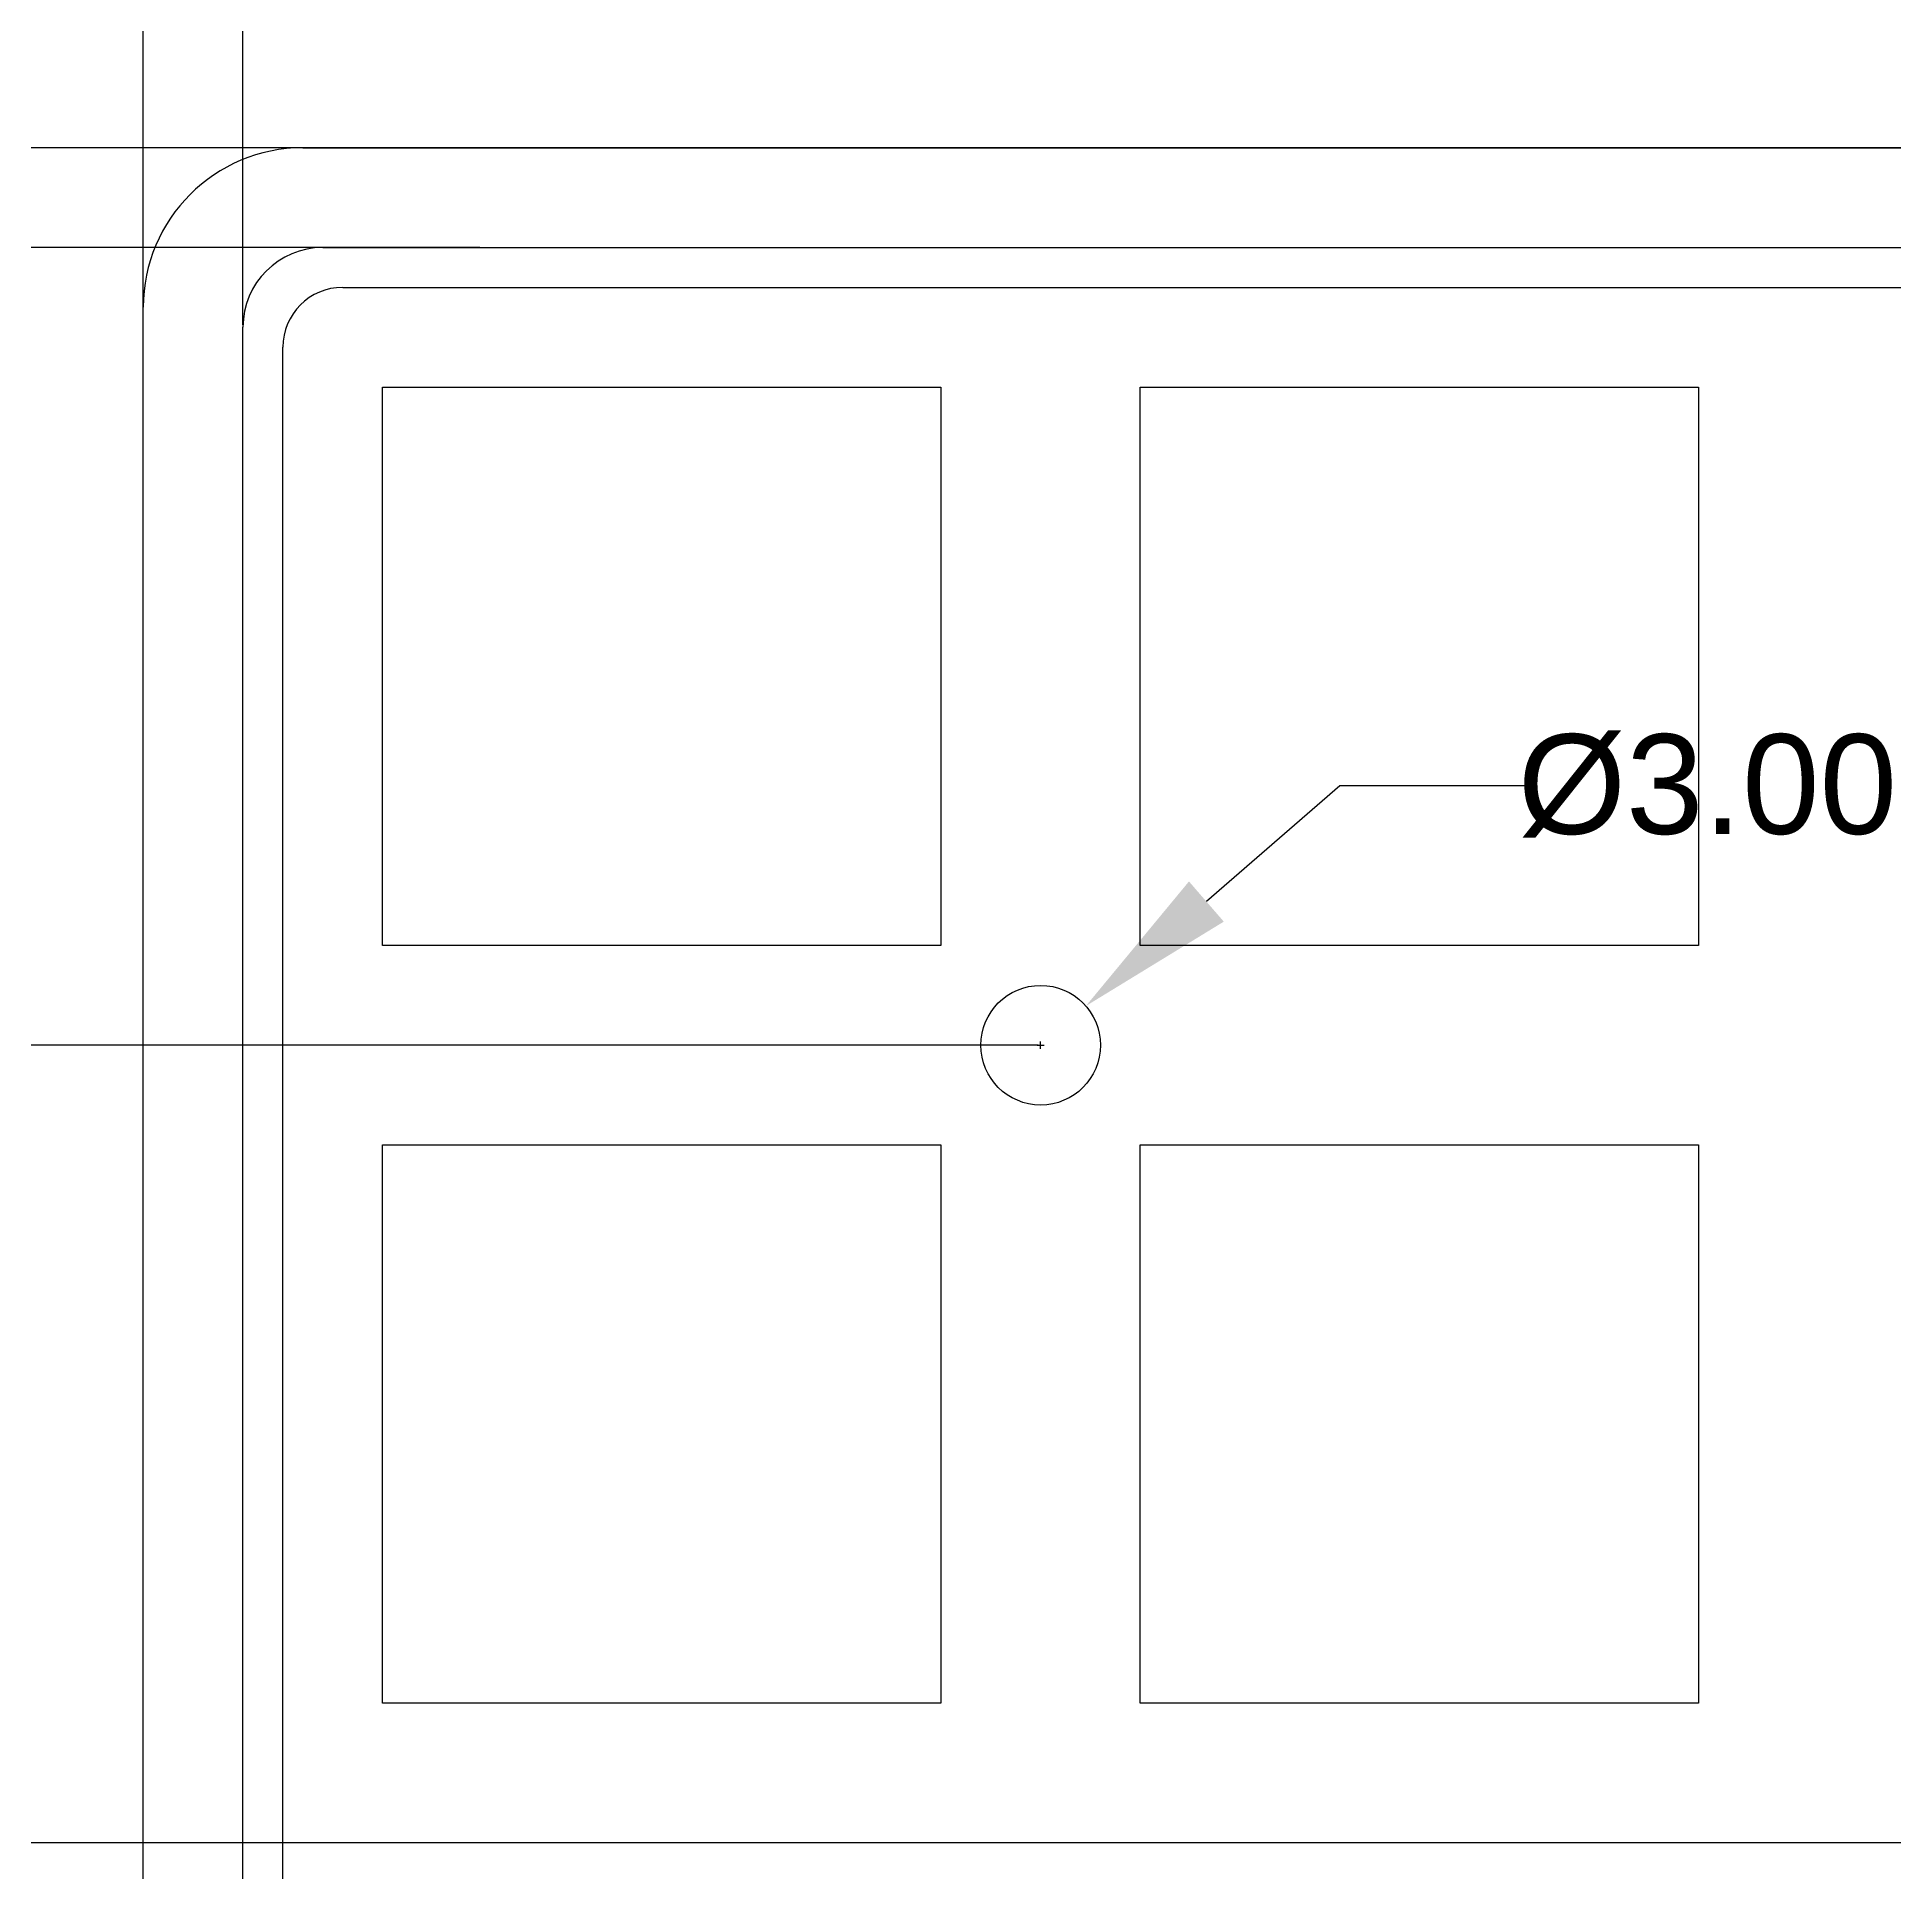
# Model space of a CAD drawing. Header units: inches. Extents: x -112 to 396, y -171 to 147.
# Drawn here: x -6.16 to 40.42, y 55.25 to 101.27 of the extents above; entities that cross this region are included whole.
import ezdxf

# ---------------------------------------------------------------- set-up
doc = ezdxf.new("R2010")
doc.units = ezdxf.units.IN
doc.header["$MEASUREMENT"] = 0
doc.layers.get('0').update_dxf_attribs({"color": 2})
doc.layers.add('case', color=7, linetype='Continuous')
doc.layers.add('quote', color=8, linetype='Continuous')
doc.styles.get("Standard").update_dxf_attribs({"font": 'arial.ttf', "height": 2.5})
doc.dimstyles.get("Standard").update_dxf_attribs({"dimtxt": 0.18, "dimasz": 4, "dimexe": 0.18, "dimexo": 0.0625, "dimgap": 0.09, "dimtad": 0, "dimtih": 1, "dimtoh": 1, "dimzin": 0, "dimdsep": 46, "dimtxsty": 'Standard', "dimcen": 0.09, "dimadec": 0, "dimazin": 0, "dimtfac": 1, "dimtofl": 0, "dimtmove": 0, "dimatfit": 3, "dimfxl": 1, "dimtolj": 1, "dimtzin": 0, "dimarcsym": 0})

# ---------------------------------------------------------------- blocks, each defined once
blk = doc.blocks.new('*D9')
at = {"layer": 'Defpoints', "color": 0}
for p in [(288.5, 145.656), (288.5, 94.5), (-3.5, 90.5)]:
    blk.add_point(p, dxfattribs=at)
at = {"layer": 'quote', "color": 0, "lineweight": -2}
for p, q in [((-3.5, 90.562), (-3.5, 145.836)), ((288.5, 94.562), (288.5, 145.836)), ((0.5, 145.656), (137.207, 145.656)), ((284.5, 145.656), (147.793, 145.656))]:
    blk.add_line(p, q, dxfattribs=at)
at = {"layer": 'quote', "color": 0}
for points in [[(0.5, 146.322), (0.5, 144.989), (-3.5, 145.656)], [(284.5, 144.989), (284.5, 146.322), (288.5, 145.656)]]:
    blk.add_solid(points, dxfattribs=at)
at = {"layer": 'quote', "color": 0, "insert": (142.5, 145.656), "char_height": 2.5, "attachment_point": 5}
blk.add_mtext('\\A1;292.00', dxfattribs=at)
blk = doc.blocks.new('*D10')
at = {"layer": 'Defpoints', "color": 0}
for p in [(286, 129.92), (-1, 94), (286, 94)]:
    blk.add_point(p, dxfattribs=at)
at = {"layer": 'quote', "color": 0, "lineweight": -2}
for p, q in [((-1, 94.062), (-1, 130.1)), ((286, 94.062), (286, 130.1)), ((3, 129.92), (137.205, 129.92)), ((282, 129.92), (147.795, 129.92))]:
    blk.add_line(p, q, dxfattribs=at)
at = {"layer": 'quote', "color": 0}
for points in [[(3, 130.587), (3, 129.253), (-1, 129.92)], [(282, 129.253), (282, 130.587), (286, 129.92)]]:
    blk.add_solid(points, dxfattribs=at)
at = {"layer": 'quote', "color": 0, "insert": (142.5, 129.92), "char_height": 2.5, "attachment_point": 5}
blk.add_mtext('\\A1;287.00', dxfattribs=at)
blk = doc.blocks.new('*D16')
at = {"layer": 'Defpoints', "color": 0}
for p in [(0.5, 98.5), (-49.5, -3.5), (4.5, -3.5)]:
    blk.add_point(p, dxfattribs=at)
at = {"layer": 'quote', "color": 0, "lineweight": -2}
for p, q in [((0.438, 98.5), (-49.68, 98.5)), ((-49.5, 94.5), (-49.5, 48.866)), ((-49.5, 0.5), (-49.5, 46.134)), ((4.438, -3.5), (-49.68, -3.5))]:
    blk.add_line(p, q, dxfattribs=at)
at = {"layer": 'quote', "color": 0}
for points in [[(-48.833, 94.5), (-50.167, 94.5), (-49.5, 98.5)], [(-50.167, 0.5), (-48.833, 0.5), (-49.5, -3.5)]]:
    blk.add_solid(points, dxfattribs=at)
at = {"layer": 'quote', "color": 0, "insert": (-49.5, 47.5), "char_height": 2.5, "attachment_point": 5}
blk.add_mtext('\\A1;102.00', dxfattribs=at)
blk = doc.blocks.new('*D19')
at = {"layer": 'Defpoints', "color": 0}
for p in [(5, 96), (-29, -1), (5, -1)]:
    blk.add_point(p, dxfattribs=at)
at = {"layer": 'quote', "color": 0, "lineweight": -2}
for p, q in [((4.938, 96), (-29.18, 96)), ((-29, 92), (-29, 48.866)), ((-29, 3), (-29, 46.134)), ((4.938, -1), (-29.18, -1))]:
    blk.add_line(p, q, dxfattribs=at)
at = {"layer": 'quote', "color": 0}
for points in [[(-28.333, 92), (-29.667, 92), (-29, 96)], [(-29.667, 3), (-28.333, 3), (-29, -1)]]:
    blk.add_solid(points, dxfattribs=at)
at = {"layer": 'quote', "color": 0, "insert": (-29, 47.5), "char_height": 2.5, "attachment_point": 5}
blk.add_mtext('\\A1;97.00', dxfattribs=at)
blk = doc.blocks.new('*D24')
at = {"layer": 'Defpoints', "color": 0}
for p in [(20.134, 76.982), (17.866, 75.018)]:
    blk.add_point(p, dxfattribs=at)
at = {"layer": 'quote', "color": 0, "lineweight": -2}
for p, q in [((26.5, 82.5), (23.156, 79.602)), ((31.355, 82.5), (26.5, 82.5)), ((18.91, 76), (19.09, 76)), ((19, 75.91), (19, 76.09))]:
    blk.add_line(p, q, dxfattribs=at)
at = {"layer": 'quote', "color": 0}
blk.add_solid([(22.72, 80.106), (23.593, 79.098), (20.134, 76.982)], dxfattribs=at)
at = {"layer": 'quote', "color": 0, "insert": (35.718, 82.5), "char_height": 2.5, "attachment_point": 5}
blk.add_mtext('\\A1;%%c3.00', dxfattribs=at)
blk = doc.blocks.new('*D37')
at = {"layer": 'Defpoints', "color": 0}
for p in [(-78, 98.5), (133, 98.5), (19, 76)]:
    blk.add_point(p, dxfattribs=at)
at = {"layer": 'quote', "color": 0, "lineweight": -2}
for p, q in [((132.938, 98.5), (-78.18, 98.5)), ((-78, 94.5), (-78, 88.616)), ((-78, 80), (-78, 85.884)), ((18.938, 76), (-78.18, 76))]:
    blk.add_line(p, q, dxfattribs=at)
at = {"layer": 'quote', "color": 0}
for points in [[(-77.333, 94.5), (-78.667, 94.5), (-78, 98.5)], [(-78.667, 80), (-77.333, 80), (-78, 76)]]:
    blk.add_solid(points, dxfattribs=at)
at = {"layer": 'quote', "color": 0, "insert": (-78, 87.25), "char_height": 2.5, "attachment_point": 5}
blk.add_mtext('\\A1;22.50', dxfattribs=at)
blk = doc.blocks.new('*D39')
at = {"layer": 'Defpoints', "color": 0}
for p in [(-108, 98.5), (100, 98.5), (100, 56)]:
    blk.add_point(p, dxfattribs=at)
at = {"layer": 'quote', "color": 0, "lineweight": -2}
for p, q in [((99.938, 98.5), (-108.18, 98.5)), ((-108, 94.5), (-108, 78.616)), ((-108, 60), (-108, 75.884)), ((99.938, 56), (-108.18, 56))]:
    blk.add_line(p, q, dxfattribs=at)
at = {"layer": 'quote', "color": 0}
for points in [[(-107.333, 94.5), (-108.667, 94.5), (-108, 98.5)], [(-108.667, 60), (-107.333, 60), (-108, 56)]]:
    blk.add_solid(points, dxfattribs=at)
at = {"layer": 'quote', "color": 0, "insert": (-108, 77.25), "char_height": 2.5, "attachment_point": 5}
blk.add_mtext('\\A1;42.50', dxfattribs=at)

msp = doc.modelspace()

# ---------------------------------------------------------------- linework, layer by layer
for p, q in [((1.5, 95), (283.5, 95)), ((0, 1.5), (0, 93.5)), ((2.5, 92.5), (16.5, 92.5)), ((2.5, 78.5), (2.5, 92.5)), ((16.5, 92.5), (16.5, 78.5)), ((21.5, 92.5), (35.5, 92.5)), ((21.5, 78.5), (21.5, 92.5)), ((35.5, 92.5), (35.5, 78.5)), ((16.5, 78.5), (2.5, 78.5)), ((35.5, 78.5), (21.5, 78.5)), ((2.5, 73.5), (16.5, 73.5)), ((2.5, 59.5), (2.5, 73.5)), ((16.5, 73.5), (16.5, 59.5)), ((21.5, 73.5), (35.5, 73.5)), ((21.5, 59.5), (21.5, 73.5)), ((35.5, 73.5), (35.5, 59.5)), ((16.5, 59.5), (2.5, 59.5)), ((35.5, 59.5), (21.5, 59.5))]:
    msp.add_line(p, q)
msp.add_circle((19, 76), 1.5)
msp.add_arc((1.5, 93.5), 1.5, 90, 180)
at = {"layer": 'case'}
for p, q in [((0.5, 98.5), (284.5, 98.5)), ((1, 96), (284, 96)), ((-3.5, 0.5), (-3.5, 94.5)), ((-1, 1), (-1, 94))]:
    msp.add_line(p, q, dxfattribs=at)
msp.add_circle((19, 76), 1.5, dxfattribs=at)
for centre, radius in [((0.5, 94.5), 4), ((1, 94), 2)]:
    msp.add_arc(centre, radius, 90, 180, dxfattribs=at)

# ---------------------------------------------------------------- dimensions: what is measured, and where the dimension line sits
at = {"layer": 'quote'}
dim = msp.add_linear_dim(base=(288.5, 145.656), p1=(-3.5, 90.5), p2=(288.5, 94.5), dimstyle='Standard', dxfattribs=at)
dim.commit()
dim.dimension.update_dxf_attribs({"geometry": '*D9', "text_midpoint": (142.5, 145.656)})
dim = msp.add_linear_dim(base=(286, 129.92), p1=(-1, 94), p2=(286, 94), dimstyle='Standard', dxfattribs=at)
dim.commit()
dim.dimension.update_dxf_attribs({"geometry": '*D10', "text_midpoint": (142.5, 129.92), "dimtype": 160})
for base, p1, p2, picture, middle in [((-108, 98.5), (100, 56), (100, 98.5), '*D39', (-108, 77.25)), ((-78, 98.5), (19, 76), (133, 98.5), '*D37', (-78, 87.25))]:
    dim = msp.add_linear_dim(base=base, p1=p1, p2=p2, angle=90, dimstyle='Standard', dxfattribs=at)
    dim.commit()
    dim.dimension.update_dxf_attribs({"geometry": picture, "text_midpoint": middle})
for base, p1, p2, picture, middle in [((-49.5, -3.5), (0.5, 98.5), (4.5, -3.5), '*D16', (-49.5, 47.5)), ((-29, -1), (5, 96), (5, -1), '*D19', (-29, 47.5))]:
    dim = msp.add_linear_dim(base=base, p1=p1, p2=p2, angle=90, dimstyle='Standard', dxfattribs=at)
    dim.commit()
    dim.dimension.update_dxf_attribs({"geometry": picture, "text_midpoint": middle, "dimtype": 160})
dim = msp.add_diameter_dim_2p(p1=(17.866, 75.018), p2=(20.134, 76.982), dimstyle='Standard', dxfattribs=at)
dim.commit()
dim.dimension.update_dxf_attribs({"geometry": '*D24', "text_midpoint": (35.718, 82.5), "dimtype": 163})

doc.saveas('drawing.dxf')
